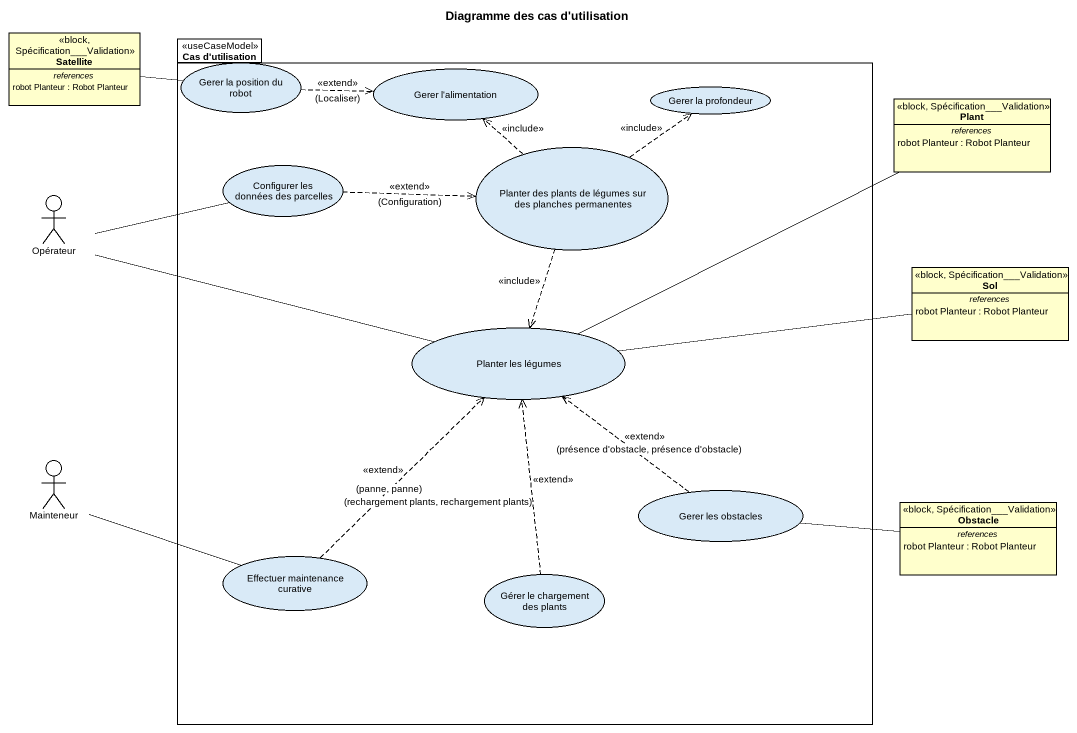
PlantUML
@startuml
title Diagramme des cas d'utilisation
allowmixing
hide circle
hide empty members
class Satellite <<block, Spécification___Validation>> {
  -- references --
  robot Planteur : Robot Planteur
}
package "Cas d'utilisation" as Cas_d_utilisation <<useCaseModel>> {
  usecase "Gerer la position du robot" as Gerer_la_position_du_robot
  usecase "Gerer l'alimentation" as Gerer_l_alimentation
  usecase "Gerer la profondeur" as Gerer_la_profondeur
  usecase "Configurer les données des parcelles" as Configurer_les_données_des
  usecase "Planter des plants de légumes sur des planches permanentes" as Planter_des_plants_de
  usecase "Planter les légumes" as Planter_les_légumes
  usecase "Gerer les obstacles" as Gerer_les_obstacles
  usecase "Effectuer maintenance curative" as Effectuer_maintenance
  usecase "Gérer le chargement des plants" as Gérer_le_chargement_des
}
class Plant <<block, Spécification___Validation>> {
  -- references --
  robot Planteur : Robot Planteur
}
actor Opérateur
class Sol <<block, Spécification___Validation>> {
  -- references --
  robot Planteur : Robot Planteur
}
actor Mainteneur
class Obstacle <<block, Spécification___Validation>> {
  -- references --
  robot Planteur : Robot Planteur
}
Gerer_la_position_du_robot -left- Satellite
Gerer_la_position_du_robot .right.> Gerer_l_alimentation : <<extend>>\n(Localiser)
Configurer_les_données_des .right.> Planter_des_plants_de : <<extend>>\n(Configuration)
Configurer_les_données_des -left- Opérateur
Planter_des_plants_de .up.> Gerer_l_alimentation : <<include>>
Planter_des_plants_de .up.> Gerer_la_profondeur : <<include>>
Planter_des_plants_de ..> Planter_les_légumes : <<include>>
Opérateur -right- Planter_les_légumes
Planter_les_légumes -right- Plant
Planter_les_légumes -right- Sol
Mainteneur -right- Effectuer_maintenance
Gerer_les_obstacles .up.> Planter_les_légumes : <<extend>>\n(présence d'obstacle, présence d'obstacle)
Gerer_les_obstacles -right- Obstacle
Effectuer_maintenance .up.> Planter_les_légumes : <<extend>>\n(panne, panne)
Gérer_le_chargement_des .up.> Planter_les_légumes : <<extend>>\n(rechargement plants, rechargement plants)
@enduml
